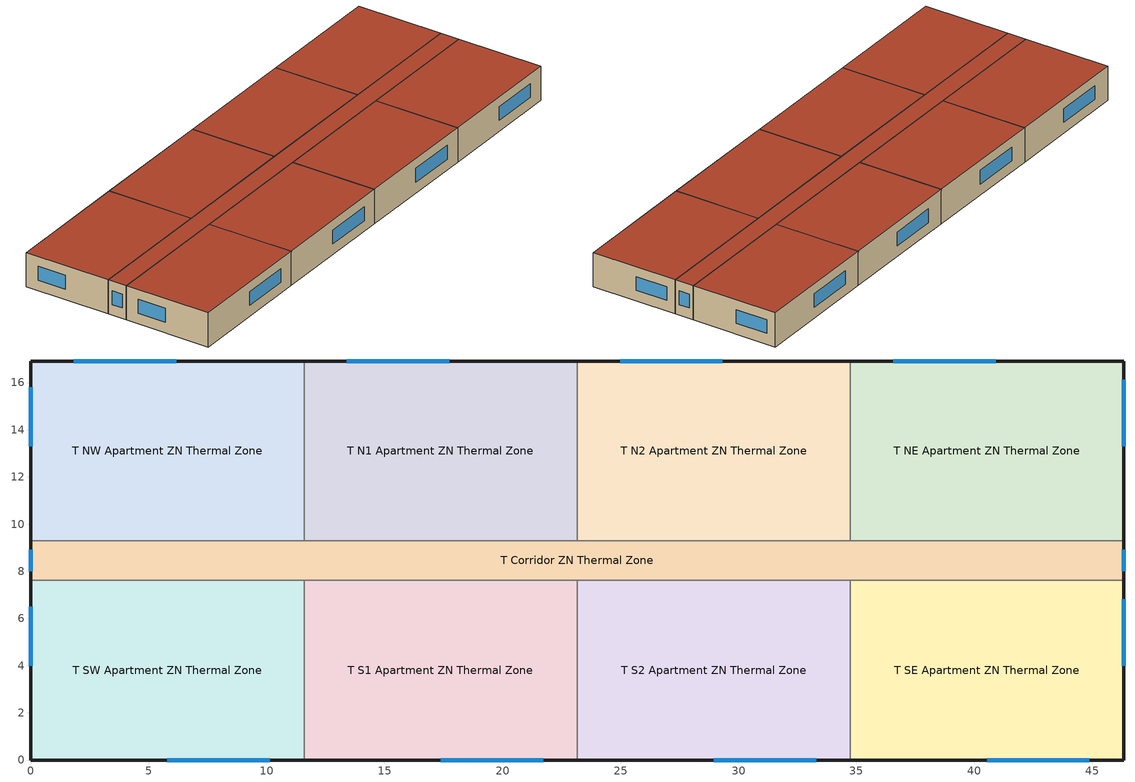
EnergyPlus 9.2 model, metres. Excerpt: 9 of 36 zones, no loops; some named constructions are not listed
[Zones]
T Corridor ZN Thermal Zone
 floor adiabatic (int-floor-en-std-replaceme-res-replaceme): 46.33,9.3 46.33,7.62 0,7.62 0,9.3 z88.37
 wall outside (ext-wall-en-std-replaceme-res-replaceme): 46.33,7.62 46.33,9.3 / 0,9.3 0,7.62 z88.37:91.42
 wall to T S1 Apartment ZN Thermal Zone (interiorwall-res-replaceme): 11.58,7.62 23.16,7.62 z88.37:91.42
 wall to T S2 Apartment ZN Thermal Zone (interiorwall-res-replaceme): 23.16,7.62 34.75,7.62 z88.37:91.42
 wall to T SE Apartment ZN Thermal Zone (interiorwall-res-replaceme): 34.75,7.62 46.33,7.62 z88.37:91.42
 wall to T SW Apartment ZN Thermal Zone (interiorwall-res-replaceme): 0,7.62 11.58,7.62 z88.37:91.42
 wall to T N1 Apartment ZN Thermal Zone (interiorwall-res-replaceme): 23.16,9.3 11.58,9.3 z88.37:91.42
 wall to T N2 Apartment ZN Thermal Zone (interiorwall-res-replaceme): 34.75,9.3 23.16,9.3 z88.37:91.42
 wall to T NE Apartment ZN Thermal Zone (interiorwall-res-replaceme): 46.33,9.3 34.75,9.3 z88.37:91.42
 wall to T NW Apartment ZN Thermal Zone (interiorwall-res-replaceme): 11.58,9.3 0,9.3 z88.37:91.42
 window (ext-window-en-std-replaceme): 46.33,8 46.33,8.91 / 0,8.91 0,8 z89.32:90.54
 roof outside (roof-en-std-replaceme-res-replaceme): 46.33,7.62 46.33,9.3 0,9.3 0,7.62 z91.42
T N1 Apartment ZN Thermal Zone
 floor adiabatic (int-floor-en-std-replaceme-res-replaceme): 23.16,16.92 23.16,9.3 11.58,9.3 11.58,16.92 z88.37
 wall outside (ext-wall-en-std-replaceme-res-replaceme): 23.16,16.92 11.58,16.92 z88.37:91.42
 wall to T N2 Apartment ZN Thermal Zone (interiorwall-res-replaceme): 23.16,9.3 23.16,16.92 z88.37:91.42
 wall to T NW Apartment ZN Thermal Zone (interiorwall-res-replaceme): 11.58,16.92 11.58,9.3 z88.37:91.42
 window (ext-window-en-std-replaceme): 17.74,16.92 13.4,16.92 z89.32:90.54
 roof outside (roof-en-std-replaceme-res-replaceme): 23.16,9.3 23.16,16.92 11.58,16.92 11.58,9.3 z91.42
T N2 Apartment ZN Thermal Zone
 floor adiabatic (int-floor-en-std-replaceme-res-replaceme): 34.75,16.92 34.75,9.3 23.16,9.3 23.16,16.92 z88.37
 wall outside (ext-wall-en-std-replaceme-res-replaceme): 34.75,16.92 23.16,16.92 z88.37:91.42
 wall to T NE Apartment ZN Thermal Zone (interiorwall-res-replaceme): 34.75,9.3 34.75,16.92 z88.37:91.42
 window (ext-window-en-std-replaceme): 29.32,16.92 24.98,16.92 z89.32:90.54
 roof outside (roof-en-std-replaceme-res-replaceme): 34.75,9.3 34.75,16.92 23.16,16.92 23.16,9.3 z91.42
T NE Apartment ZN Thermal Zone
 floor adiabatic (int-floor-en-std-replaceme-res-replaceme): 46.33,16.92 46.33,9.3 34.75,9.3 34.75,16.92 z88.37
 wall outside (ext-wall-en-std-replaceme-res-replaceme): 46.33,9.3 46.33,16.92 34.75,16.92 z88.37:91.42
 window (ext-window-en-std-replaceme): 46.33,13.3 46.33,16.11 / 40.9,16.92 36.56,16.92 z89.32:90.54
 roof outside (roof-en-std-replaceme-res-replaceme): 46.33,9.3 46.33,16.92 34.75,16.92 34.75,9.3 z91.42
T NW Apartment ZN Thermal Zone
 floor adiabatic (int-floor-en-std-replaceme-res-replaceme): 11.58,16.92 11.58,9.3 0,9.3 0,16.92 z88.37
 wall outside (ext-wall-en-std-replaceme-res-replaceme): 11.58,16.92 0,16.92 0,9.3 z88.37:91.42
 window (ext-window-en-std-replaceme): 6.16,16.92 1.81,16.92 / 0,15.8 0,13.3 z89.32:90.54
 roof outside (roof-en-std-replaceme-res-replaceme): 11.58,9.3 11.58,16.92 0,16.92 0,9.3 z91.42
T S1 Apartment ZN Thermal Zone
 floor adiabatic (int-floor-en-std-replaceme-res-replaceme): 23.16,7.62 23.16,0 11.58,0 11.58,7.62 z88.37
 wall outside (ext-wall-en-std-replaceme-res-replaceme): 11.58,0 23.16,0 z88.37:91.42
 wall to T S2 Apartment ZN Thermal Zone (interiorwall-res-replaceme): 23.16,0 23.16,7.62 z88.37:91.42
 wall to T SW Apartment ZN Thermal Zone (interiorwall-res-replaceme): 11.58,7.62 11.58,0 z88.37:91.42
 window (ext-window-en-std-replaceme): 17.37,0 21.72,0 z89.32:90.54
 roof outside (roof-en-std-replaceme-res-replaceme): 23.16,0 23.16,7.62 11.58,7.62 11.58,0 z91.42
T S2 Apartment ZN Thermal Zone
 floor adiabatic (int-floor-en-std-replaceme-res-replaceme): 34.75,7.62 34.75,0 23.16,0 23.16,7.62 z88.37
 wall outside (ext-wall-en-std-replaceme-res-replaceme): 23.16,0 34.75,0 z88.37:91.42
 wall to T SE Apartment ZN Thermal Zone (interiorwall-res-replaceme): 34.75,0 34.75,7.62 z88.37:91.42
 window (ext-window-en-std-replaceme): 28.95,0 33.3,0 z89.32:90.54
 roof outside (roof-en-std-replaceme-res-replaceme): 34.75,0 34.75,7.62 23.16,7.62 23.16,0 z91.42
T SE Apartment ZN Thermal Zone
 floor adiabatic (int-floor-en-std-replaceme-res-replaceme): 46.33,7.62 46.33,0 34.75,0 34.75,7.62 z88.37
 wall outside (ext-wall-en-std-replaceme-res-replaceme): 34.75,0 46.33,0 46.33,7.62 z88.37:91.42
 window (ext-window-en-std-replaceme): 46.33,4 46.33,6.81 / 40.54,0 44.88,0 z89.32:90.54
 roof outside (roof-en-std-replaceme-res-replaceme): 46.33,0 46.33,7.62 34.75,7.62 34.75,0 z91.42
T SW Apartment ZN Thermal Zone
 floor adiabatic (int-floor-en-std-replaceme-res-replaceme): 11.58,7.62 11.58,0 0,0 0,7.62 z88.37
 wall outside (ext-wall-en-std-replaceme-res-replaceme): 0,7.62 0,0 11.58,0 z88.37:91.42
 window (ext-window-en-std-replaceme): 5.79,0 10.13,0 / 0,6.5 0,4 z89.32:90.54
 roof outside (roof-en-std-replaceme-res-replaceme): 11.58,0 11.58,7.62 0,7.62 0,0 z91.42
[Building]
-HighriseApartment-ASHRAE 169-2013-2A created: 2020-03-25 14:03:00 +0100: North Axis {deg}=0; Terrain=City; Loads Convergence Tolerance Value=0.04; Temperature Convergence Tolerance Value {deltaC}=0.2; Solar Distribution=FullInteriorAndExterior; Maximum Number of Warmup Days=25; Minimum Number of Warmup Days=6
[Site:Location]
Tampa-MacDill AFB_FL_USA: Latitude {deg}=27.85; Longitude {deg}=-82.52; Time Zone {hr}=-5; Elevation {m}=8
[SizingPeriod:DesignDay] Day of Month=21; Dry-Bulb Temperature Range Modifier Type=DefaultMultipliers; Humidity Condition Type=Wetbulb; Barometric Pressure {Pa}=101229; Rain Indicator=No; Snow Indicator=No; Daylight Saving Time Indicator=No
Name | Month | Day Type | Maximum Dry-Bulb Temperature {C} | Daily Dry-Bulb Temperature Range {deltaC} | Wetbulb or DewPoint at Maximum Dry-Bulb {C} | Wind Speed {m/s} | Wind Direction {deg} | Solar Model Indicator | ASHRAE Clear Sky Optical Depth for Beam Irradiance (taub) | ASHRAE Clear Sky Optical Depth for Diffuse Irradiance (taud) | Sky Clearness
Tampa-MacDill.AFB_FL_USA Ann Clg .4% Condns DB=>MWB | 8 | SummerDesignDay | 33.9 | 7.9 | 25.1 | 3.1 | 270 | ASHRAETau | 0.491 | 2.016
Tampa-MacDill.AFB_FL_USA Ann Htg 99.6% Condns DB | 1 | WinterDesignDay | 4.6 | 0 | 4.6 | 2.5 | 10 | ASHRAEClearSky |  |  | 0
[Material]
Std Wood 6inch: Roughness=MediumSmooth; Thickness {m}=0.15; Conductivity {W/m-K}=0.12; Density {kg/m3}=540; Specific Heat {J/kg-K}=1210; Thermal Absorptance=0.9; Solar Absorptance=0.7; Visible Absorptance=0.7
[WindowMaterial:SimpleGlazingSystem]
Glass-en-standard: U-Factor {W/m2-K}=1.98751; Solar Heat Gain Coefficient=0.4; Visible Transmittance=0.88
[WindowMaterial:Blind]
ext_blind_test: Slat Orientation=Horizontal; Slat Width {m}=0.025; Slat Separation {m}=0.01875; Slat Thickness {m}=0.001; Slat Angle {deg}=45; Slat Conductivity {W/m-K}=221; Slat Beam Solar Transmittance=0; Front Side Slat Beam Solar Reflectance=0.5; Back Side Slat Beam Solar Reflectance=0.5; Slat Diffuse Solar Transmittance=0; Front Side Slat Diffuse Solar Reflectance=0.5; Back Side Slat Diffuse Solar Reflectance=0.5; Slat Beam Visible Transmittance=0; Front Side Slat Beam Visible Reflectance=0.5; Back Side Slat Beam Visible Reflectance=0.5; Slat Diffuse Visible Transmittance=0; Front Side Slat Diffuse Visible Reflectance=0.5; Back Side Slat Diffuse Visible Reflectance=0.5; Slat Infrared Hemispherical Transmittance=0; Front Side Slat Infrared Hemispherical Emissivity=0.9; Back Side Slat Infrared Hemispherical Emissivity=0.9; Blind to Glass Distance {m}=0.05; Blind Top Opening Multiplier=0.5; Blind Bottom Opening Multiplier=0.5; Blind Left Side Opening Multiplier=0.5; Blind Right Side Opening Multiplier=0.5
[Construction]
InteriorFurnishings: Std Wood 6inch
window_w_blinds: ext_blind_test, Glass-en-standard
[Zone] Part of Total Floor Area=Yes
T Corridor ZN Thermal Zone; T N1 Apartment ZN Thermal Zone; T N2 Apartment ZN Thermal Zone; T NE Apartment ZN Thermal Zone; T NW Apartment ZN Thermal Zone; T S1 Apartment ZN Thermal Zone; T S2 Apartment ZN Thermal Zone; T SE Apartment ZN Thermal Zone; T SW Apartment ZN Thermal Zone
[WindowShadingControl] Shading Type=ExteriorBlind; Construction with Shading=window_w_blinds; Shading Control Type=OnIfHighSolarOnWindow; Setpoint {W/m2, W or deg C}=350; Shading Control Is Scheduled=No; Glare Control Is Active=No; Multiple Surface Control Type=Sequential
Name | Zone | Fenestration Surface 1 | Fenestration Surface 2
Shades-T_Corr | T Corridor ZN Thermal Zone | TWindow14 | TWindow13
Shades-T_N1 | T N1 Apartment ZN Thermal Zone | TWindow9
Shades-T_N2 | T N2 Apartment ZN Thermal Zone | TWindow10
Shades-T_NE | T NE Apartment ZN Thermal Zone | TWindow5 | TWindow7
Shades-T_NW | T NW Apartment ZN Thermal Zone | TWindow6 | TWindow4
Shades-T_S1 | T S1 Apartment ZN Thermal Zone | TWindow12
Shades-T_S2 | T S2 Apartment ZN Thermal Zone | TWindow11
Shades-T_SE | T SE Apartment ZN Thermal Zone | TWindow1 | TWindow8
Shades-T_SW | T SW Apartment ZN Thermal Zone | TWindow2 | TWindow3
[InternalMass] Construction=InteriorFurnishings; Surface Area {m2}=176.497
Name | Zone or ZoneList
T N1 Apartment Mass | T N1 Apartment ZN Thermal Zone
T N2 Apartment Mass | T N2 Apartment ZN Thermal Zone
T NE Apartment Mass | T NE Apartment ZN Thermal Zone
T NW Apartment Mass | T NW Apartment ZN Thermal Zone
T S1 Apartment Mass | T S1 Apartment ZN Thermal Zone
T S2 Apartment Mass | T S2 Apartment ZN Thermal Zone
T SE Apartment Mass | T SE Apartment ZN Thermal Zone
T SW Apartment Mass | T SW Apartment ZN Thermal Zone
[People] Number of People Schedule=OCC_APT_SCH; Number of People Calculation Method=People; Number of People=2.5; Fraction Radiant=0.3; Sensible Heat Fraction=AUTOCALCULATE; Activity Level Schedule=Activity Schedule
Name | Zone or ZoneList
T SW Apartment People | T SW Apartment ZN Thermal Zone
T NW Apartment People | T NW Apartment ZN Thermal Zone
T SE Apartment People | T SE Apartment ZN Thermal Zone
T NE Apartment People | T NE Apartment ZN Thermal Zone
T N1 Apartment People | T N1 Apartment ZN Thermal Zone
T N2 Apartment People | T N2 Apartment ZN Thermal Zone
T S1 Apartment People | T S1 Apartment ZN Thermal Zone
T S2 Apartment People | T S2 Apartment ZN Thermal Zone
[Lights] Design Level Calculation Method=Watts/Area; Return Air Fraction=0; Fraction Radiant=0.6; Fraction Visible=0.2; Fraction Replaceable=1; Return Air Fraction Calculated from Plenum Temperature=No
Name | Zone or ZoneList | Schedule | Watts per Zone Floor Area {W/m2}
T SW Apartment_Lights_plugin | T SW Apartment ZN Thermal Zone | LTG_APT_SCH | 0.968752
T NW Apartment_Lights_plugin | T NW Apartment ZN Thermal Zone | LTG_APT_SCH | 0.968752
T SE Apartment_Lights_plugin | T SE Apartment ZN Thermal Zone | LTG_APT_SCH | 0.968752
T NE Apartment_Lights_plugin | T NE Apartment ZN Thermal Zone | LTG_APT_SCH | 0.968752
T N1 Apartment_Lights_plugin | T N1 Apartment ZN Thermal Zone | LTG_APT_SCH | 0.968752
T N2 Apartment_Lights_plugin | T N2 Apartment ZN Thermal Zone | LTG_APT_SCH | 0.968752
T S1 Apartment_Lights_plugin | T S1 Apartment ZN Thermal Zone | LTG_APT_SCH | 0.968752
T S2 Apartment_Lights_plugin | T S2 Apartment ZN Thermal Zone | LTG_APT_SCH | 0.968752
T SW Apartment_Lights_hardwired | T SW Apartment ZN Thermal Zone | LTG_APT_SCH | 3.87707
T NW Apartment_Lights_hardwired | T NW Apartment ZN Thermal Zone | LTG_APT_SCH | 3.87707
T SE Apartment_Lights_hardwired | T SE Apartment ZN Thermal Zone | LTG_APT_SCH | 3.87707
T NE Apartment_Lights_hardwired | T NE Apartment ZN Thermal Zone | LTG_APT_SCH | 3.87707
T N1 Apartment_Lights_hardwired | T N1 Apartment ZN Thermal Zone | LTG_APT_SCH | 3.87707
T N2 Apartment_Lights_hardwired | T N2 Apartment ZN Thermal Zone | LTG_APT_SCH | 3.87707
T S1 Apartment_Lights_hardwired | T S1 Apartment ZN Thermal Zone | LTG_APT_SCH | 3.87707
T S2 Apartment_Lights_hardwired | T S2 Apartment ZN Thermal Zone | LTG_APT_SCH | 3.87707
T Corridor_Lights_hardwired | T Corridor ZN Thermal Zone | LTG_COR_SCH | 3.87707
[ElectricEquipment] Fraction Latent=0
Name | Zone or ZoneList | Schedule | Design Level Calculation Method | Design Level {W} | Fraction Radiant | Fraction Lost | Watts per Zone Floor Area {W/m2}
Elevators_Lights_Fan | T Corridor ZN Thermal Zone | ELEV_LIGHT_FAN_SCH_24_7 | EquipmentLevel | 161.9 | 0 | 0.95
T Corridor_Elevators_Equip | T Corridor ZN Thermal Zone | BLDG_ELEVATORS | EquipmentLevel | 20370 | 0 | 0.95
T SW Apartment_Plug_TSW_Equip | T SW Apartment ZN Thermal Zone | EQP_APT_SCH | Watts/Area |  | 0.5 | 0 | 6.67
T NW Apartment_Plug_TNW_Equip | T NW Apartment ZN Thermal Zone | EQP_APT_SCH | Watts/Area |  | 0.5 | 0 | 6.67
T SE Apartment_Plug_TSE_Equip | T SE Apartment ZN Thermal Zone | EQP_APT_SCH | Watts/Area |  | 0.5 | 0 | 6.67
T NE Apartment_Plug_TNE_Equip | T NE Apartment ZN Thermal Zone | EQP_APT_SCH | Watts/Area |  | 0.5 | 0 | 6.67
T N1 Apartment_Plug_TN1_Equip | T N1 Apartment ZN Thermal Zone | EQP_APT_SCH | Watts/Area |  | 0.5 | 0 | 6.67
T N2 Apartment_Plug_TN2_Equip | T N2 Apartment ZN Thermal Zone | EQP_APT_SCH | Watts/Area |  | 0.5 | 0 | 6.67
T S1 Apartment_Plug_TS1_Equip | T S1 Apartment ZN Thermal Zone | EQP_APT_SCH | Watts/Area |  | 0.5 | 0 | 6.67
T S2 Apartment_Plug_TS2_Equip | T S2 Apartment ZN Thermal Zone | EQP_APT_SCH | Watts/Area |  | 0.5 | 0 | 6.67
[ZoneInfiltration:DesignFlowRate] Schedule=INF_APT_SCH; Design Flow Rate Calculation Method=AirChanges/Hour; Flow per Exterior Surface Area {m3/s-m2}=0; Air Changes per Hour {1/hr}=0.5; Constant Term Coefficient=0; Temperature Term Coefficient=0; Velocity Term Coefficient=0.224; Velocity Squared Term Coefficient=0
Name | Zone or ZoneList
T Corridor Infiltration | T Corridor ZN Thermal Zone
T N1 Apartment Infiltration | T N1 Apartment ZN Thermal Zone
T N2 Apartment Infiltration | T N2 Apartment ZN Thermal Zone
T NE Apartment Infiltration | T NE Apartment ZN Thermal Zone
T NW Apartment Infiltration | T NW Apartment ZN Thermal Zone
T S1 Apartment Infiltration | T S1 Apartment ZN Thermal Zone
T S2 Apartment Infiltration | T S2 Apartment ZN Thermal Zone
T SE Apartment Infiltration | T SE Apartment ZN Thermal Zone
T SW Apartment Infiltration | T SW Apartment ZN Thermal Zone
[ZoneVentilation:WindandStackOpenArea] Opening Area {m2}=0.1181; Opening Area Fraction Schedule=Sliding_Doors_Ventilation_Availability_SCH; Opening Effectiveness=autocalculate; Height Difference {m}=15.2393; Discharge Coefficient for Opening=autocalculate; Minimum Indoor Temperature {C}=18.89; Maximum Indoor Temperature {C}=30; Delta Temperature {deltaC}=0.5; Minimum Outdoor Temperature {C}=15.56; Maximum Outdoor Temperature {C}=26; Maximum Wind Speed {m/s}=40
Name | Zone | Effective Angle {deg}
T SW Apartment Sliding Door Ventilation | T SW Apartment ZN Thermal Zone | 180
T NW Apartment Sliding Door Ventilation | T NW Apartment ZN Thermal Zone | 0
T SE Apartment Sliding Door Ventilation | T SE Apartment ZN Thermal Zone | 180
T NE Apartment Sliding Door Ventilation | T NE Apartment ZN Thermal Zone | 0
T N1 Apartment Sliding Door Ventilation | T N1 Apartment ZN Thermal Zone | 0
T N2 Apartment Sliding Door Ventilation | T N2 Apartment ZN Thermal Zone | 0
T S1 Apartment Sliding Door Ventilation | T S1 Apartment ZN Thermal Zone | 180
T S2 Apartment Sliding Door Ventilation | T S2 Apartment ZN Thermal Zone | 180
[Exterior:Lights]
Facade Lighting: Schedule=Exterior_Lgt_ALWAYS_ON; Design Level {W}=1358; Control Option=AstronomicalClock
[Schedule:Compact]
LTG_APT_SCH: Through: 12/31, For: AllDays, Until: 4:00, 0.02, Until: 5:00, 0.06, Until: 6:00, 0.13, Until: 7:00, 0.14, Until: 8:00, 0.13, Until: 9:00, 0.06, Until: 15:00, 0.04, Until: 16:00, 0.07, Until: 17:00, 0.14, Until: 18:00, 0.2, Until: 19:00, 0.27, Until: 21:00, 0.32, Until: 22:00, 0.22, Until: 23:00, 0.12, Until: 24:00, 0.05
LTG_COR_SCH; INF_APT_SCH; Exterior_Lgt_ALWAYS_ON; ELEV_LIGHT_FAN_SCH_24_7: Through: 12/31, For: AllDays, Until: 24:00, 1
EQP_APT_SCH: Through: 12/31, For: AllDays, Until: 1:00, 0.45, Until: 2:00, 0.41, Until: 3:00, 0.39, Until: 5:00, 0.38, Until: 6:00, 0.43, Until: 7:00, 0.54, Until: 8:00, 0.65, Until: 9:00, 0.66, Until: 10:00, 0.67, Until: 11:00, 0.69, Until: 12:00, 0.7, Until: 13:00, 0.69, Until: 14:00, 0.66, Until: 15:00, 0.65, Until: 16:00, 0.68, Until: 17:00, 0.8, Until: 19:00, 1, Until: 20:00, 0.93, Until: 21:00, 0.89, Until: 22:00, 0.85, Until: 23:00, 0.71, Until: 24:00, 0.58
Activity Schedule: Through: 12/31, For: AllDays, Until: 24:00, 95
BLDG_ELEVATORS: Through: 12/31, For: WinterDesignDay, Until: 24:00, 0.05, For: SummerDesignDay, Until: 24:00, 0.5, For: Allotherdays, Until: 04:00, 0.05, Until: 05:00, 0.1, Until: 06:00, 0.2, Until: 07:00, 0.4, Until: 09:00, 0.5, Until: 10:00, 0.35, Until: 16:00, 0.15, Until: 17:00, 0.35, Until: 19:00, 0.5, Until: 21:00, 0.4, Until: 22:00, 0.3, Until: 23:00, 0.2, Until: 24:00, 0.1
Sliding_Doors_Ventilation_Availability_SCH: Through: 12/31, For: WinterDesignDay SummerDesignDay, Until: 24:00, 0, For: Allotherdays, Until: 6:00, 1, Until: 22:00, 1, Until: 24:00, 1
OCC_APT_SCH: Through: 12/31, For: AllDays, Until: 7:00, 1, Until: 8:00, 0.85, Until: 9:00, 0.39, Until: 16:00, 0.25, Until: 17:00, 0.3, Until: 18:00, 0.52, Until: 21:00, 0.87, Until: 24:00, 1
